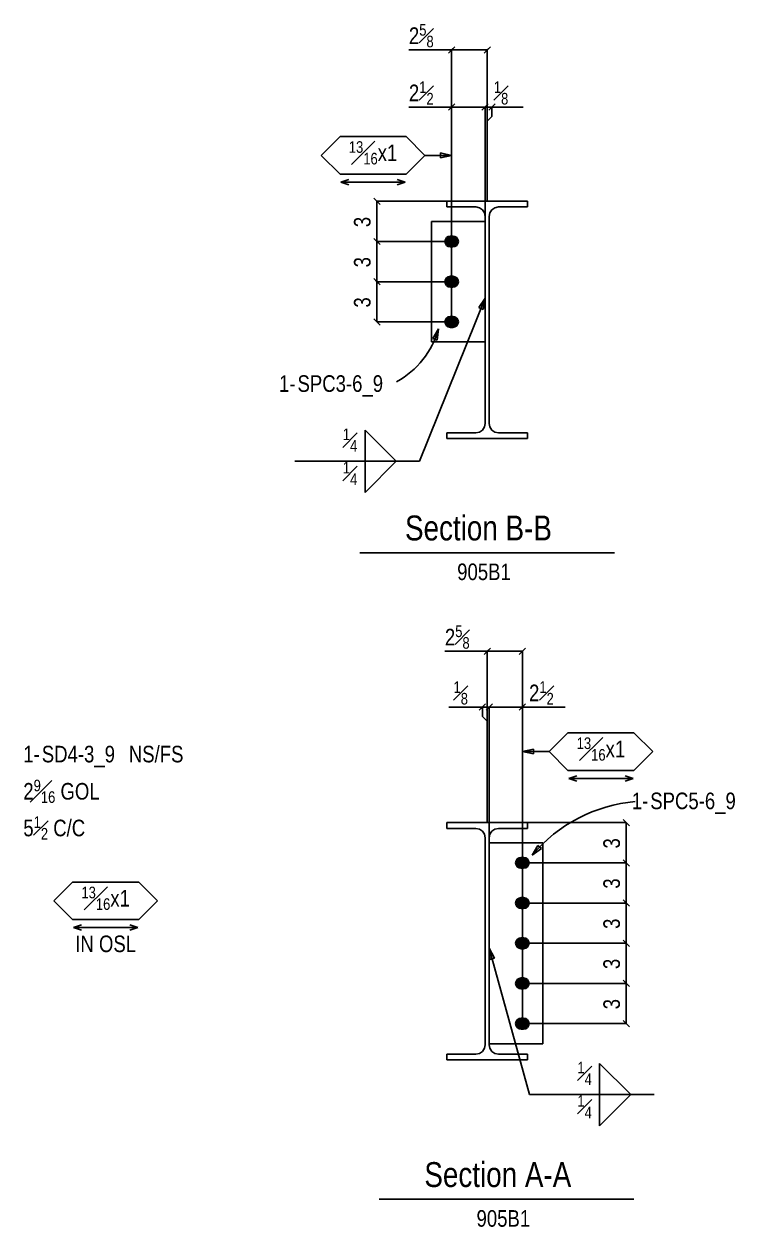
# Model space of a CAD drawing. Extents: x -15 to 112, y -62 to 53.
# Drawn here: x 59.2 to 112.3, y -46.4 to 43.4 of the extents above; entities that cross this region are included whole.
import ezdxf
from ezdxf.enums import TextEntityAlignment as Align

# ---------------------------------------------------------------- set-up
doc = ezdxf.new("R2010")
doc.units = 0
doc.header["$LTSCALE"] = 83.105452
doc.header["$MEASUREMENT"] = 0
doc.layers.get('0').update_dxf_attribs({"linetype": 'CONTINUOUS'})
for name, color, linetype in [('OUTLINE', 7, 'CONTINUOUS'), ('SYSTEM_ANNOTATION', 7, 'CONTINUOUS'), ('USER_ADJUSTED', 7, 'CONTINUOUS'), ('USER_ANNOTATION', 7, 'CONTINUOUS')]:
    doc.layers.add(name, color=color, linetype=linetype)
doc.styles.add('ARIAL', font='arial.ttf', dxfattribs={"width": 0.8, "height": 0.2})

msp = doc.modelspace()

# ---------------------------------------------------------------- hatches: boundary and pattern name
for points in [[(91.221, 26.762), (91.377, 26.793), (91.508, 26.881), (91.596, 27.013), (91.627, 27.168), (91.596, 27.323), (91.508, 27.455), (91.377, 27.543), (91.221, 27.574), (91.034, 27.574), (90.878, 27.543), (90.746, 27.455), (90.658, 27.323), (90.627, 27.168), (90.658, 27.013), (90.746, 26.881), (90.878, 26.793), (91.034, 26.762), (91.221, 26.762)], [(91.221, 23.762), (91.377, 23.793), (91.508, 23.881), (91.596, 24.013), (91.627, 24.168), (91.596, 24.323), (91.508, 24.455), (91.377, 24.543), (91.221, 24.574), (91.034, 24.574), (90.878, 24.543), (90.746, 24.455), (90.658, 24.323), (90.627, 24.168), (90.658, 24.013), (90.746, 23.881), (90.878, 23.793), (91.034, 23.762), (91.221, 23.762)], [(91.221, 20.762), (91.377, 20.793), (91.508, 20.881), (91.596, 21.013), (91.627, 21.168), (91.596, 21.323), (91.508, 21.455), (91.377, 21.543), (91.221, 21.574), (91.034, 21.574), (90.878, 21.543), (90.746, 21.455), (90.658, 21.323), (90.627, 21.168), (90.658, 21.013), (90.746, 20.881), (90.878, 20.793), (91.034, 20.762), (91.221, 20.762)], [(96.496, -19.61), (96.652, -19.579), (96.783, -19.491), (96.871, -19.359), (96.902, -19.204), (96.871, -19.048), (96.783, -18.916), (96.652, -18.828), (96.496, -18.797), (96.309, -18.797), (96.153, -18.828), (96.021, -18.916), (95.933, -19.048), (95.902, -19.204), (95.933, -19.359), (96.021, -19.491), (96.153, -19.579), (96.309, -19.61), (96.496, -19.61)], [(96.496, -22.61), (96.652, -22.579), (96.783, -22.491), (96.871, -22.359), (96.902, -22.204), (96.871, -22.048), (96.783, -21.916), (96.652, -21.828), (96.496, -21.797), (96.309, -21.797), (96.153, -21.828), (96.021, -21.916), (95.933, -22.048), (95.902, -22.204), (95.933, -22.359), (96.021, -22.491), (96.153, -22.579), (96.309, -22.61), (96.496, -22.61)], [(96.496, -25.61), (96.652, -25.579), (96.783, -25.491), (96.871, -25.359), (96.902, -25.204), (96.871, -25.048), (96.783, -24.916), (96.652, -24.828), (96.496, -24.797), (96.309, -24.797), (96.153, -24.828), (96.021, -24.916), (95.933, -25.048), (95.902, -25.204), (95.933, -25.359), (96.021, -25.491), (96.153, -25.579), (96.309, -25.61), (96.496, -25.61)], [(96.496, -28.61), (96.652, -28.579), (96.783, -28.491), (96.871, -28.359), (96.902, -28.204), (96.871, -28.048), (96.783, -27.916), (96.652, -27.828), (96.496, -27.797), (96.309, -27.797), (96.153, -27.828), (96.021, -27.916), (95.933, -28.048), (95.902, -28.204), (95.933, -28.359), (96.021, -28.491), (96.153, -28.579), (96.309, -28.61), (96.496, -28.61)], [(96.496, -31.61), (96.652, -31.579), (96.783, -31.491), (96.871, -31.359), (96.902, -31.204), (96.871, -31.048), (96.783, -30.916), (96.652, -30.828), (96.496, -30.797), (96.309, -30.797), (96.153, -30.828), (96.021, -30.916), (95.933, -31.048), (95.902, -31.204), (95.933, -31.359), (96.021, -31.491), (96.153, -31.579), (96.309, -31.61), (96.496, -31.61)]]:
    msp.add_hatch(color=3).paths.add_polyline_path(points, flags=16)

# ---------------------------------------------------------------- linework, layer by layer
at = {"layer": 'OUTLINE', "color": 2, "linetype": 'CONTINUOUS'}
for p, q in [((96.777, 30.168), (90.777, 30.168)), ((90.777, 30.168), (90.777, 29.743)), ((90.777, 29.743), (92.927, 29.743)), ((92.927, 29.743), (93.195, 29.69)), ((93.195, 29.69), (93.422, 29.538)), ((94.132, 29.538), (94.36, 29.69)), ((94.36, 29.69), (94.627, 29.743)), ((94.627, 29.743), (96.777, 29.743)), ((96.777, 29.743), (96.777, 30.168)), ((93.422, 29.538), (93.574, 29.311)), ((93.574, 29.311), (93.627, 29.043)), ((93.627, 29.043), (93.627, 13.593)), ((93.927, 29.043), (93.981, 29.311)), ((93.927, 13.593), (93.927, 29.043)), ((93.981, 29.311), (94.132, 29.538)), ((89.627, 28.668), (89.627, 19.668)), ((93.627, 28.668), (89.627, 28.668)), ((89.627, 19.668), (93.627, 19.668)), ((93.627, 13.593), (93.574, 13.325)), ((93.981, 13.325), (93.927, 13.593)), ((92.927, 12.893), (90.777, 12.893)), ((90.777, 12.893), (90.777, 12.468)), ((93.195, 12.946), (92.927, 12.893)), ((93.422, 13.098), (93.195, 12.946)), ((93.574, 13.325), (93.422, 13.098)), ((94.132, 13.098), (93.981, 13.325)), ((94.36, 12.946), (94.132, 13.098)), ((94.627, 12.893), (94.36, 12.946)), ((96.777, 12.893), (94.627, 12.893)), ((96.777, 12.468), (96.777, 12.893)), ((90.777, 12.468), (96.777, 12.468)), ((96.777, -16.204), (90.777, -16.204)), ((90.777, -16.204), (90.777, -16.629)), ((90.777, -16.629), (92.927, -16.629)), ((92.927, -16.629), (93.195, -16.682)), ((93.195, -16.682), (93.422, -16.834)), ((93.422, -16.834), (93.574, -17.061)), ((93.981, -17.061), (94.132, -16.834)), ((94.132, -16.834), (94.36, -16.682)), ((94.36, -16.682), (94.627, -16.629)), ((94.627, -16.629), (96.777, -16.629)), ((96.777, -16.629), (96.777, -16.204)), ((93.574, -17.061), (93.627, -17.329)), ((93.627, -17.329), (93.627, -32.779)), ((93.927, -17.329), (93.981, -17.061)), ((93.927, -32.779), (93.927, -17.329)), ((97.927, -17.704), (93.927, -17.704)), ((97.927, -32.704), (97.927, -17.704)), ((93.574, -33.046), (93.422, -33.274)), ((93.627, -32.779), (93.574, -33.046)), ((93.927, -32.704), (97.927, -32.704)), ((93.981, -33.046), (93.927, -32.779)), ((94.132, -33.274), (93.981, -33.046)), ((92.927, -33.479), (90.777, -33.479)), ((90.777, -33.479), (90.777, -33.904)), ((90.777, -33.904), (96.777, -33.904)), ((93.195, -33.425), (92.927, -33.479)), ((93.422, -33.274), (93.195, -33.425)), ((94.36, -33.425), (94.132, -33.274)), ((94.627, -33.479), (94.36, -33.425)), ((96.777, -33.479), (94.627, -33.479)), ((96.777, -33.904), (96.777, -33.479))]:
    msp.add_line(p, q, dxfattribs=at)
at = {"layer": 'OUTLINE', "color": 1, "linetype": 'CONTINUOUS'}
for points in [[(91.221, 26.762), (91.377, 26.793), (91.508, 26.881), (91.596, 27.013), (91.627, 27.168), (91.596, 27.323), (91.508, 27.455), (91.377, 27.543), (91.221, 27.574), (91.034, 27.574), (90.878, 27.543), (90.746, 27.455), (90.658, 27.323), (90.627, 27.168), (90.658, 27.013), (90.746, 26.881), (90.878, 26.793), (91.034, 26.762), (91.221, 26.762)], [(91.221, 23.762), (91.377, 23.793), (91.508, 23.881), (91.596, 24.013), (91.627, 24.168), (91.596, 24.323), (91.508, 24.455), (91.377, 24.543), (91.221, 24.574), (91.034, 24.574), (90.878, 24.543), (90.746, 24.455), (90.658, 24.323), (90.627, 24.168), (90.658, 24.013), (90.746, 23.881), (90.878, 23.793), (91.034, 23.762), (91.221, 23.762)], [(91.221, 20.762), (91.377, 20.793), (91.508, 20.881), (91.596, 21.013), (91.627, 21.168), (91.596, 21.323), (91.508, 21.455), (91.377, 21.543), (91.221, 21.574), (91.034, 21.574), (90.878, 21.543), (90.746, 21.455), (90.658, 21.323), (90.627, 21.168), (90.658, 21.013), (90.746, 20.881), (90.878, 20.793), (91.034, 20.762), (91.221, 20.762)], [(96.496, -19.61), (96.652, -19.579), (96.783, -19.491), (96.871, -19.359), (96.902, -19.204), (96.871, -19.048), (96.783, -18.916), (96.652, -18.828), (96.496, -18.797), (96.309, -18.797), (96.153, -18.828), (96.021, -18.916), (95.933, -19.048), (95.902, -19.204), (95.933, -19.359), (96.021, -19.491), (96.153, -19.579), (96.309, -19.61), (96.496, -19.61)], [(96.496, -22.61), (96.652, -22.579), (96.783, -22.491), (96.871, -22.359), (96.902, -22.204), (96.871, -22.048), (96.783, -21.916), (96.652, -21.828), (96.496, -21.797), (96.309, -21.797), (96.153, -21.828), (96.021, -21.916), (95.933, -22.048), (95.902, -22.204), (95.933, -22.359), (96.021, -22.491), (96.153, -22.579), (96.309, -22.61), (96.496, -22.61)], [(96.496, -25.61), (96.652, -25.579), (96.783, -25.491), (96.871, -25.359), (96.902, -25.204), (96.871, -25.048), (96.783, -24.916), (96.652, -24.828), (96.496, -24.797), (96.309, -24.797), (96.153, -24.828), (96.021, -24.916), (95.933, -25.048), (95.902, -25.204), (95.933, -25.359), (96.021, -25.491), (96.153, -25.579), (96.309, -25.61), (96.496, -25.61)], [(96.496, -28.61), (96.652, -28.579), (96.783, -28.491), (96.871, -28.359), (96.902, -28.204), (96.871, -28.048), (96.783, -27.916), (96.652, -27.828), (96.496, -27.797), (96.309, -27.797), (96.153, -27.828), (96.021, -27.916), (95.933, -28.048), (95.902, -28.204), (95.933, -28.359), (96.021, -28.491), (96.153, -28.579), (96.309, -28.61), (96.496, -28.61)], [(96.496, -31.61), (96.652, -31.579), (96.783, -31.491), (96.871, -31.359), (96.902, -31.204), (96.871, -31.048), (96.783, -30.916), (96.652, -30.828), (96.496, -30.797), (96.309, -30.797), (96.153, -30.828), (96.021, -30.916), (95.933, -31.048), (95.902, -31.204), (95.933, -31.359), (96.021, -31.491), (96.153, -31.579), (96.309, -31.61), (96.496, -31.61)]]:
    msp.add_lwpolyline(points, close=True, dxfattribs=at)
at = {"layer": 'SYSTEM_ANNOTATION', "color": 1, "linetype": 'CONTINUOUS'}
for p, q in [((91.127, 41.471), (87.937, 41.471)), ((90.891, 41.235), (91.364, 41.707)), ((91.127, 41.471), (90.891, 41.235)), ((91.364, 41.707), (91.127, 41.471)), ((91.127, 21.168), (91.127, 41.471)), ((91.127, 41.471), (93.777, 41.471)), ((93.541, 41.235), (94.014, 41.707)), ((93.777, 41.471), (93.541, 41.235)), ((94.014, 41.707), (93.777, 41.471)), ((93.777, 30.168), (93.777, 41.471)), ((91.127, 37.202), (87.937, 37.202)), ((90.891, 36.965), (91.364, 37.438)), ((91.127, 37.202), (90.891, 36.965)), ((91.364, 37.438), (91.127, 37.202)), ((91.127, 21.168), (91.127, 37.202)), ((91.127, 37.202), (93.627, 37.202)), ((93.391, 36.965), (93.864, 37.438)), ((93.864, 37.438), (93.391, 36.965)), ((93.627, 37.202), (93.391, 36.965)), ((93.391, 36.965), (93.627, 37.202)), ((93.864, 37.438), (93.627, 37.202)), ((93.627, 37.202), (93.864, 37.438)), ((93.627, 28.918), (93.627, 37.202)), ((94.132, 37.202), (93.627, 37.202)), ((93.627, 37.202), (93.627, 37.202)), ((93.627, 28.918), (93.627, 37.202)), ((94.368, 37.438), (93.896, 36.965)), ((93.896, 36.965), (94.132, 37.202)), ((94.132, 37.202), (94.368, 37.438)), ((94.132, 36.493), (94.132, 37.202)), ((94.132, 37.202), (96.461, 37.202)), ((93.777, 36.139), (94.132, 36.493)), ((93.777, 30.168), (93.777, 36.139)), ((85.788, 29.932), (85.315, 30.404)), ((85.315, 30.404), (85.551, 30.168)), ((85.551, 27.168), (85.551, 30.168)), ((85.551, 30.168), (85.788, 29.932)), ((93.777, 30.168), (85.551, 30.168)), ((85.788, 26.932), (85.315, 27.404)), ((85.315, 27.404), (85.551, 27.168)), ((85.788, 26.932), (85.315, 27.404)), ((85.315, 27.404), (85.551, 27.168)), ((85.551, 24.168), (85.551, 27.168)), ((85.551, 27.168), (85.788, 26.932)), ((91.127, 27.168), (85.551, 27.168)), ((91.127, 27.168), (85.551, 27.168)), ((85.551, 27.168), (85.788, 26.932)), ((85.788, 23.932), (85.315, 24.404)), ((85.315, 24.404), (85.551, 24.168)), ((85.788, 23.932), (85.315, 24.404)), ((85.315, 24.404), (85.551, 24.168)), ((85.551, 21.168), (85.551, 24.168)), ((85.551, 24.168), (85.788, 23.932)), ((91.127, 24.168), (85.551, 24.168)), ((91.127, 24.168), (85.551, 24.168)), ((85.551, 24.168), (85.788, 23.932)), ((85.788, 20.932), (85.315, 21.404)), ((85.315, 21.404), (85.551, 21.168)), ((91.127, 21.168), (85.551, 21.168)), ((85.551, 21.168), (85.788, 20.932)), ((84.664, 10.765), (84.664, 13.087)), ((84.664, 13.087), (86.986, 10.765)), ((88.728, 10.765), (79.438, 10.765)), ((84.664, 10.765), (84.664, 8.442)), ((84.664, 8.442), (86.986, 10.765)), ((93.777, -3.415), (90.623, -3.415)), ((93.541, -3.651), (94.014, -3.179)), ((93.777, -3.415), (93.541, -3.651)), ((94.014, -3.179), (93.777, -3.415)), ((93.777, -16.204), (93.777, -3.415)), ((93.777, -3.415), (96.402, -3.415)), ((96.166, -3.651), (96.639, -3.179)), ((96.402, -3.415), (96.166, -3.651)), ((96.639, -3.179), (96.402, -3.415)), ((96.402, -31.204), (96.402, -3.415)), ((93.423, -7.577), (90.912, -7.577)), ((93.187, -7.814), (93.659, -7.341)), ((93.423, -7.577), (93.187, -7.814)), ((93.659, -7.341), (93.423, -7.577)), ((93.423, -8.286), (93.423, -7.577)), ((93.423, -7.577), (93.927, -7.577)), ((93.691, -7.814), (94.164, -7.341)), ((94.164, -7.341), (93.691, -7.814)), ((93.927, -7.577), (93.691, -7.814)), ((93.691, -7.814), (93.927, -7.577)), ((94.164, -7.341), (93.927, -7.577)), ((93.927, -7.577), (94.164, -7.341)), ((93.927, -7.577), (93.927, -7.577)), ((93.927, -17.454), (93.927, -7.577)), ((96.402, -7.577), (93.927, -7.577)), ((93.927, -17.454), (93.927, -7.577)), ((96.639, -7.341), (96.166, -7.814)), ((96.166, -7.814), (96.402, -7.577)), ((96.402, -7.577), (96.639, -7.341)), ((96.402, -31.204), (96.402, -7.577)), ((96.402, -7.577), (99.593, -7.577)), ((93.777, -8.64), (93.423, -8.286)), ((93.777, -16.204), (93.777, -8.64)), ((99.802, -9.5), (98.402, -10.9)), ((104.731, -9.5), (99.802, -9.5)), ((106.131, -10.9), (104.731, -9.5)), ((96.402, -10.9), (97.229, -10.723)), ((97.229, -10.723), (97.229, -11.078)), ((98.402, -10.9), (96.402, -10.9)), ((96.402, -10.9), (96.402, -10.9)), ((97.229, -11.078), (96.402, -10.9)), ((98.402, -10.9), (99.802, -12.3)), ((104.731, -12.3), (106.131, -10.9)), ((99.802, -12.3), (104.731, -12.3)), ((99.867, -12.9), (100.467, -12.7)), ((100.467, -13.1), (99.867, -12.9)), ((99.867, -12.9), (104.667, -12.9)), ((104.067, -12.7), (104.667, -12.9)), ((104.667, -12.9), (104.067, -13.1)), ((104.159, -16.204), (103.923, -15.967)), ((103.923, -15.967), (104.395, -16.44)), ((93.777, -16.204), (104.159, -16.204)), ((104.395, -16.44), (104.159, -16.204)), ((104.159, -16.204), (104.159, -19.204)), ((96.402, -19.204), (104.159, -19.204)), ((96.402, -19.204), (104.159, -19.204)), ((104.159, -19.204), (103.923, -18.967)), ((103.923, -18.967), (104.395, -19.44)), ((104.159, -19.204), (103.923, -18.967)), ((103.923, -18.967), (104.395, -19.44)), ((104.395, -19.44), (104.159, -19.204)), ((104.395, -19.44), (104.159, -19.204)), ((104.159, -19.204), (104.159, -22.204)), ((96.402, -22.204), (104.159, -22.204)), ((96.402, -22.204), (104.159, -22.204)), ((104.159, -22.204), (103.923, -21.967)), ((103.923, -21.967), (104.395, -22.44)), ((104.159, -22.204), (103.923, -21.967)), ((103.923, -21.967), (104.395, -22.44)), ((104.395, -22.44), (104.159, -22.204)), ((104.395, -22.44), (104.159, -22.204)), ((104.159, -22.204), (104.159, -25.204)), ((104.159, -25.204), (103.923, -24.967)), ((103.923, -24.967), (104.395, -25.44)), ((104.159, -25.204), (103.923, -24.967)), ((103.923, -24.967), (104.395, -25.44)), ((96.402, -25.204), (104.159, -25.204)), ((96.402, -25.204), (104.159, -25.204)), ((104.395, -25.44), (104.159, -25.204)), ((104.395, -25.44), (104.159, -25.204)), ((104.159, -25.204), (104.159, -28.204)), ((96.402, -28.204), (104.159, -28.204)), ((96.402, -28.204), (104.159, -28.204)), ((104.159, -28.204), (103.923, -27.967)), ((103.923, -27.967), (104.395, -28.44)), ((104.159, -28.204), (103.923, -27.967)), ((103.923, -27.967), (104.395, -28.44)), ((104.395, -28.44), (104.159, -28.204)), ((104.395, -28.44), (104.159, -28.204)), ((104.159, -28.204), (104.159, -31.204)), ((96.402, -31.204), (104.159, -31.204)), ((104.159, -31.204), (103.923, -30.967)), ((103.923, -30.967), (104.395, -31.44)), ((104.395, -31.44), (104.159, -31.204)), ((102.169, -36.496), (102.169, -34.174)), ((102.169, -34.174), (104.492, -36.496)), ((96.944, -36.496), (106.233, -36.496)), ((102.169, -36.496), (102.169, -38.819)), ((102.169, -38.819), (104.492, -36.496))]:
    msp.add_line(p, q, dxfattribs=at)
at = {"layer": 'SYSTEM_ANNOTATION', "color": 3, "linetype": 'CONTINUOUS'}
for p, q in [((84.277, 3.944), (103.277, 3.944)), ((85.722, -44.313), (104.722, -44.313))]:
    msp.add_line(p, q, dxfattribs=at)
at = {"layer": 'USER_ADJUSTED', "color": 1, "linetype": 'CONTINUOUS'}
for p, q in [((82.799, 34.996), (81.399, 33.596)), ((87.727, 34.996), (82.799, 34.996)), ((89.127, 33.596), (87.727, 34.996)), ((81.399, 33.596), (82.799, 32.196)), ((87.727, 32.196), (89.127, 33.596)), ((89.127, 33.596), (91.127, 33.596)), ((90.301, 33.418), (90.301, 33.773)), ((90.301, 33.773), (91.127, 33.596)), ((91.127, 33.596), (90.301, 33.418)), ((91.127, 33.596), (91.127, 33.596)), ((82.799, 32.196), (87.727, 32.196)), ((82.863, 31.596), (83.463, 31.796)), ((87.663, 31.596), (82.863, 31.596)), ((83.463, 31.396), (82.863, 31.596)), ((87.063, 31.796), (87.663, 31.596)), ((87.663, 31.596), (87.063, 31.396)), ((89.714, 19.925), (90.157, 20.645)), ((90.047, 19.807), (89.714, 19.925)), ((90.157, 20.645), (90.047, 19.807)), ((90.157, 20.645), (90.157, 20.645)), ((97.135, -18.634), (97.558, -17.902)), ((97.558, -17.902), (97.821, -18.139)), ((97.821, -18.139), (97.135, -18.634)), ((97.135, -18.634), (97.135, -18.634))]:
    msp.add_line(p, q, dxfattribs=at)
for centre, radius, start, end in [((83.818, 22.458), 6.593, 299.04293, 344.04293), ((105.81, -25.917), 11.327, 94.98394, 139.98394)]:
    msp.add_arc(centre, radius, start, end, dxfattribs=at)
at = {"layer": 'USER_ANNOTATION', "color": 1, "linetype": 'CONTINUOUS'}
for p, q in [((88.728, 10.765), (93.627, 22.931)), ((93.154, 22.23), (93.627, 22.931)), ((93.627, 22.931), (93.483, 22.098)), ((93.627, 22.931), (93.627, 22.931)), ((93.483, 22.098), (93.154, 22.23)), ((61.446, -22.04), (62.846, -20.64)), ((62.846, -20.64), (67.775, -20.64)), ((67.775, -20.64), (69.175, -22.04)), ((62.846, -23.44), (61.446, -22.04)), ((69.175, -22.04), (67.775, -23.44)), ((67.775, -23.44), (62.846, -23.44)), ((63.511, -23.84), (62.911, -24.04)), ((62.911, -24.04), (63.511, -24.24)), ((62.911, -24.04), (67.711, -24.04)), ((67.711, -24.04), (67.111, -23.84)), ((67.111, -24.24), (67.711, -24.04)), ((96.944, -36.496), (93.927, -25.575)), ((93.927, -25.575), (93.927, -25.575)), ((93.927, -25.575), (94.318, -26.325)), ((93.977, -26.419), (93.927, -25.575)), ((94.318, -26.325), (93.977, -26.419))]:
    msp.add_line(p, q, dxfattribs=at)

# ---------------------------------------------------------------- texts
at = {"layer": 'SYSTEM_ANNOTATION', "color": 1, "linetype": 'CONTINUOUS', "style": 'ARIAL', "width": 0.8}
for p in [(85.075, 28.237), (85.075, 25.237), (85.075, 22.237), (103.683, -18.134), (103.683, -21.134), (103.683, -24.134), (103.683, -27.134), (103.683, -30.134)]:
    msp.add_text('3', height=1.239, rotation=90, dxfattribs=at).set_placement(p)
for s, p in [('1-', (78.249, 15.947)), ('SPC3-6_9', (79.625, 15.947)), ('905B1', (91.539, 1.898)), ('1-', (104.568, -15.198)), ('SPC5-6_9', (105.944, -15.198)), ('905B1', (92.983, -46.359))]:
    msp.add_text(s, height=1.2386, dxfattribs=at).set_placement(p)
at = {"layer": 'SYSTEM_ANNOTATION', "color": 3, "linetype": 'CONTINUOUS', "style": 'ARIAL', "width": 0.8}
for s, p in [('Section B-B', (87.646, 4.859)), ('Section A-A', (89.09, -43.398))]:
    msp.add_text(s, height=1.85792, dxfattribs=at).set_placement(p)
at = {"layer": 'SYSTEM_ANNOTATION', "color": 1, "linetype": 'CONTINUOUS', "char_height": 1.23861, "style": 'ARIAL'}
for s, insert, attachment_point in [('\\A1;2{\\H0.70x;\\S5#8;}', (87.937, 41.662), 7), ('\\A1;2{\\H0.70x;\\S1#2;}', (87.937, 37.392), 7), ('\\A1;{\\H0.70x;\\S1#8;}', (94.277, 37.392), 7), ('\\A1;{\\H0.70x;\\S1#4;}', (84.083, 11.478), 9), ('\\A1;{\\H0.70x;\\S1#4;}', (84.083, 10.723), 3), ('\\A1;2{\\H0.70x;\\S5#8;}', (90.623, -3.224), 7), ('\\A1;{\\H0.70x;\\S1#8;}', (91.267, -7.387), 7), ('\\A1;2{\\H0.70x;\\S1#2;}', (96.902, -7.387), 7), ('\\A1;{\\H0.70x;\\S13#16;}x1', (102.267, -10.71), 5), ('\\A1;{\\H0.70x;\\S1#4;}', (101.589, -35.783), 9), ('\\A1;{\\H0.70x;\\S1#4;}', (101.589, -36.538), 3)]:
    msp.add_mtext(s, dxfattribs=dict(at, insert=insert, attachment_point=attachment_point))
at = {"layer": 'USER_ADJUSTED', "color": 1, "linetype": 'CONTINUOUS', "style": 'ARIAL', "width": 0.8}
for s, p in [('1-', (59.167, -11.706)), ('SD4-3_9', (60.544, -11.706)), (' NS/FS', (66.654, -11.706))]:
    msp.add_text(s, height=1.2386, dxfattribs=at).set_placement(p)
at = {"layer": 'USER_ADJUSTED', "color": 1, "linetype": 'CONTINUOUS', "char_height": 1.23861, "style": 'ARIAL'}
for s, insert, attachment_point in [('\\A1;{\\H0.70x;\\S13#16;}x1', (85.263, 33.786), 5), ('\\A1;2{\\H0.70x;\\S9#16;} GOL', (59.167, -14.73), 7), ('\\A1;5{\\H0.70x;\\S1#2;} C/C', (59.167, -17.469), 7)]:
    msp.add_mtext(s, dxfattribs=dict(at, insert=insert, attachment_point=attachment_point))
at = {"layer": 'USER_ANNOTATION', "color": 1, "linetype": 'CONTINUOUS', "style": 'ARIAL', "width": 0.8}
msp.add_text('IN OSL', height=1.2386, dxfattribs=at).set_placement((65.311, -24.627), align=Align.TOP_CENTER)
at = {"layer": 'USER_ANNOTATION', "color": 1, "linetype": 'CONTINUOUS', "insert": (65.311, -21.849), "char_height": 1.23861, "attachment_point": 5, "style": 'ARIAL'}
msp.add_mtext('\\A1;{\\H0.70x;\\S13#16;}x1', dxfattribs=at)

doc.saveas('drawing.dxf')
